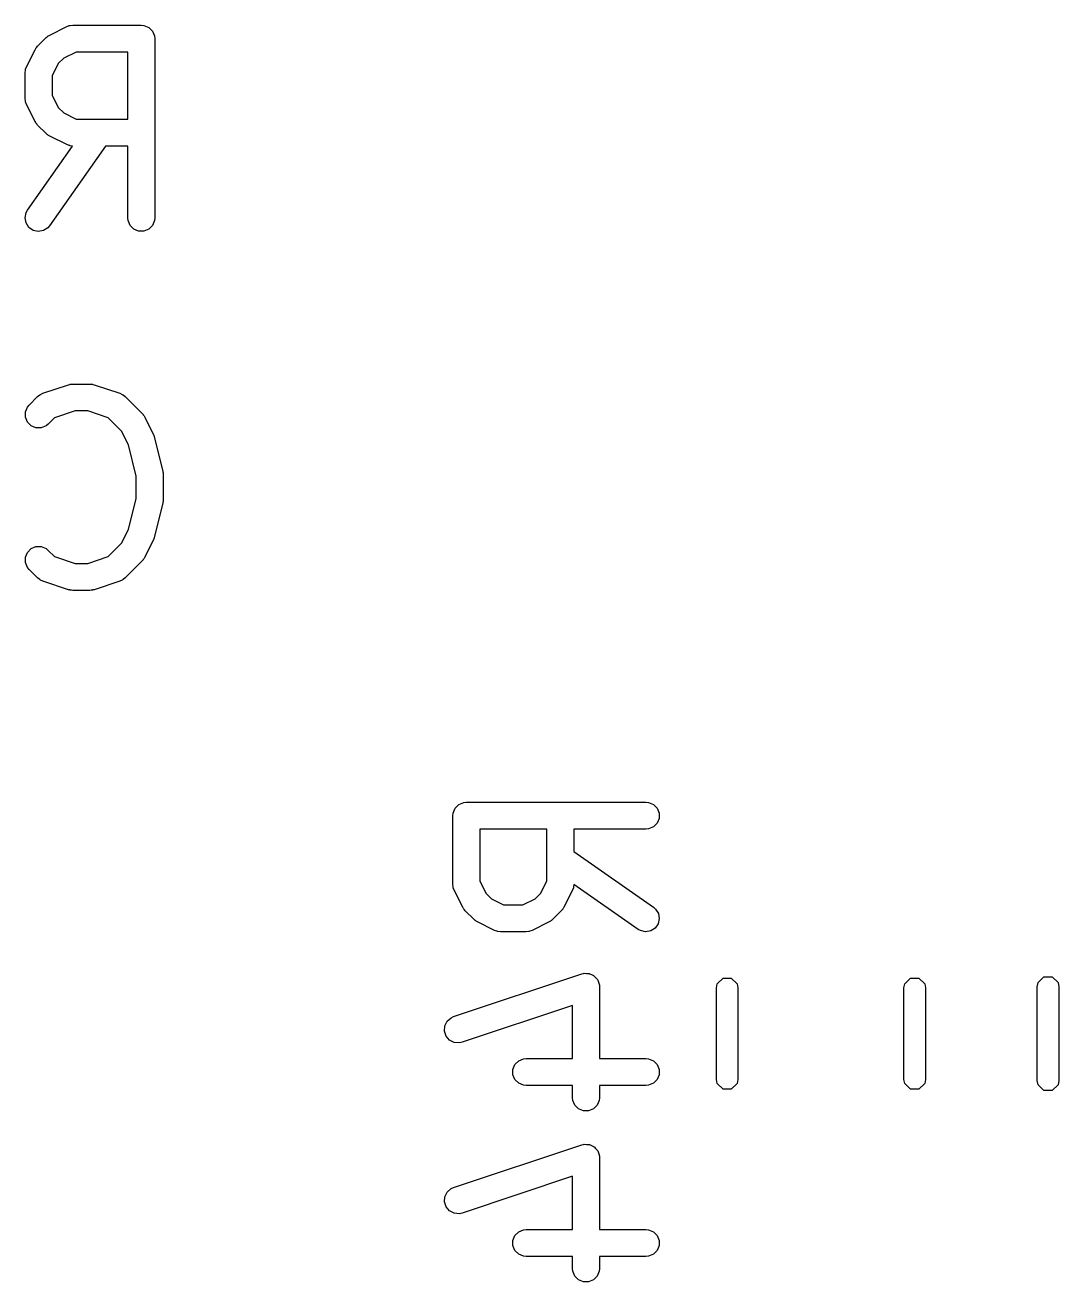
# Model space of a CAD drawing. Header units: inches. Extents: x 1.47 to 5.17, y -6.85 to -1.2.
# Drawn here: x 2.3255 to 2.5522, y -5.2119 to -4.9362 of the extents above; entities that cross this region are included whole.
import ezdxf

# ---------------------------------------------------------------- set-up
doc = ezdxf.new("R2010")
doc.units = ezdxf.units.IN
doc.header["$MEASUREMENT"] = 0
doc.layers.add('B.Silkscreen', color=31, linetype='CONTINUOUS', true_color=0xe8b2a7)

msp = doc.modelspace()

# ---------------------------------------------------------------- linework, layer by layer
at = {"layer": 'B.Silkscreen', "linetype": 'CONTINUOUS'}
for p, q in [((2.33089, -4.9384), (2.33464, -4.93653)), ((2.33464, -4.93653), (2.33518, -4.93632)), ((2.33518, -4.93632), (2.33528, -4.93631)), ((2.33528, -4.93631), (2.33538, -4.93627)), ((2.33538, -4.93627), (2.33596, -4.93621)), ((2.33596, -4.93621), (2.35096, -4.93621)), ((2.35096, -4.93621), (2.35153, -4.93627)), ((2.35153, -4.93627), (2.3526, -4.93671)), ((2.3526, -4.93671), (2.35341, -4.93753)), ((2.35341, -4.93753), (2.35385, -4.93859)), ((2.32806, -4.94105), (2.32825, -4.94083)), ((2.32825, -4.94083), (2.33012, -4.93895)), ((2.33012, -4.93895), (2.33035, -4.93877)), ((2.33035, -4.93877), (2.3304, -4.93871)), ((2.3304, -4.93871), (2.33049, -4.93865)), ((2.33049, -4.93865), (2.33057, -4.93859)), ((2.33057, -4.93859), (2.33064, -4.93856)), ((2.33064, -4.93856), (2.33089, -4.9384)), ((2.35385, -4.93859), (2.35391, -4.93917)), ((2.35391, -4.93917), (2.35391, -4.97854)), ((2.32582, -4.94534), (2.32769, -4.9416)), ((2.32769, -4.9416), (2.32785, -4.94135)), ((2.32785, -4.94135), (2.32788, -4.94128)), ((2.32788, -4.94128), (2.32795, -4.94119)), ((2.32795, -4.94119), (2.328, -4.94111)), ((2.328, -4.94111), (2.32806, -4.94105)), ((2.33396, -4.94347), (2.33276, -4.94466)), ((2.33666, -4.94212), (2.33396, -4.94347)), ((2.348, -4.94212), (2.33666, -4.94212)), ((2.348, -4.95684), (2.348, -4.94212)), ((2.32551, -4.94667), (2.32556, -4.94609)), ((2.32556, -4.94609), (2.3256, -4.94599)), ((2.3256, -4.94599), (2.32561, -4.94589)), ((2.32561, -4.94589), (2.32582, -4.94534)), ((2.33276, -4.94466), (2.33141, -4.94736)), ((2.32551, -4.95229), (2.32551, -4.94667)), ((2.33141, -4.94736), (2.33141, -4.95159)), ((2.33141, -4.95159), (2.33276, -4.95429)), ((2.32556, -4.95287), (2.32551, -4.95229)), ((2.3256, -4.95296), (2.32556, -4.95287)), ((2.32561, -4.95307), (2.3256, -4.95296)), ((2.32582, -4.95361), (2.32561, -4.95307)), ((2.32769, -4.95736), (2.32582, -4.95361)), ((2.33276, -4.95429), (2.33396, -4.95549)), ((2.32785, -4.95761), (2.32769, -4.95736)), ((2.33396, -4.95549), (2.33666, -4.95684)), ((2.33666, -4.95684), (2.348, -4.95684)), ((2.32788, -4.95768), (2.32785, -4.95761)), ((2.32795, -4.95776), (2.32788, -4.95768)), ((2.328, -4.95785), (2.32795, -4.95776)), ((2.32806, -4.9579), (2.328, -4.95785)), ((2.32825, -4.95813), (2.32806, -4.9579)), ((2.33012, -4.96), (2.32825, -4.95813)), ((2.33035, -4.96019), (2.33012, -4.96)), ((2.32604, -4.97684), (2.33591, -4.96274)), ((2.3304, -4.96025), (2.33035, -4.96019)), ((2.33049, -4.9603), (2.3304, -4.96025)), ((2.33057, -4.96037), (2.33049, -4.9603)), ((2.33064, -4.9604), (2.33057, -4.96037)), ((2.33089, -4.96055), (2.33064, -4.9604)), ((2.34312, -4.96274), (2.33088, -4.98023)), ((2.33464, -4.96243), (2.33089, -4.96055)), ((2.33518, -4.96264), (2.33464, -4.96243)), ((2.33528, -4.96264), (2.33518, -4.96264)), ((2.33538, -4.96268), (2.33528, -4.96264)), ((2.33591, -4.96274), (2.33538, -4.96268)), ((2.348, -4.96274), (2.34312, -4.96274)), ((2.348, -4.97854), (2.348, -4.96274)), ((2.32551, -4.97847), (2.32576, -4.97735)), ((2.32571, -4.97961), (2.32551, -4.97847)), ((2.32576, -4.97735), (2.32604, -4.97684)), ((2.34806, -4.97911), (2.348, -4.97854)), ((2.3485, -4.98018), (2.34806, -4.97911)), ((2.35385, -4.97911), (2.35341, -4.98018)), ((2.35391, -4.97854), (2.35385, -4.97911)), ((2.32633, -4.98058), (2.32571, -4.97961)), ((2.32727, -4.98124), (2.32633, -4.98058)), ((2.32839, -4.98149), (2.32727, -4.98124)), ((2.32953, -4.98129), (2.32839, -4.98149)), ((2.3305, -4.98067), (2.32953, -4.98129)), ((2.33088, -4.98023), (2.3305, -4.98067)), ((2.34932, -4.98099), (2.3485, -4.98018)), ((2.35038, -4.98143), (2.34932, -4.98099)), ((2.35153, -4.98143), (2.35038, -4.98143)), ((2.3526, -4.98099), (2.35153, -4.98143)), ((2.35341, -4.98018), (2.3526, -4.98099)), ((2.3294, -5.01698), (2.33502, -5.01511)), ((2.33502, -5.01511), (2.33531, -5.01504)), ((2.33531, -5.01504), (2.33538, -5.01501)), ((2.33538, -5.01501), (2.33549, -5.015)), ((2.33549, -5.015), (2.33559, -5.01498)), ((2.33559, -5.01498), (2.33567, -5.01498)), ((2.33567, -5.01498), (2.33596, -5.01495)), ((2.33596, -5.01495), (2.33971, -5.01495)), ((2.33971, -5.01495), (2.34, -5.01498)), ((2.34, -5.01498), (2.34008, -5.01498)), ((2.34008, -5.01498), (2.34018, -5.015)), ((2.34018, -5.015), (2.34028, -5.01501)), ((2.34028, -5.01501), (2.34036, -5.01504)), ((2.34036, -5.01504), (2.34064, -5.01511)), ((2.34064, -5.01511), (2.34627, -5.01698)), ((2.32637, -5.01957), (2.32825, -5.01769)), ((2.32825, -5.01769), (2.32869, -5.01733)), ((2.32869, -5.01733), (2.32879, -5.01729)), ((2.32879, -5.01729), (2.32887, -5.01722)), ((2.32887, -5.01722), (2.3294, -5.01698)), ((2.34627, -5.01698), (2.34679, -5.01722)), ((2.34679, -5.01722), (2.34687, -5.01729)), ((2.34687, -5.01729), (2.34697, -5.01733)), ((2.34697, -5.01733), (2.34742, -5.01769)), ((2.34742, -5.01769), (2.35117, -5.02144)), ((2.32556, -5.02108), (2.326, -5.02002)), ((2.326, -5.02002), (2.32637, -5.01957)), ((2.32556, -5.02223), (2.32556, -5.02108)), ((2.326, -5.0233), (2.32556, -5.02223)), ((2.32682, -5.02411), (2.326, -5.0233)), ((2.33193, -5.02236), (2.33055, -5.02374)), ((2.33644, -5.02086), (2.33193, -5.02236)), ((2.33923, -5.02086), (2.33644, -5.02086)), ((2.34374, -5.02236), (2.33923, -5.02086)), ((2.34665, -5.02528), (2.34374, -5.02236)), ((2.35117, -5.02144), (2.35135, -5.02167)), ((2.35135, -5.02167), (2.35141, -5.02172)), ((2.35141, -5.02172), (2.35147, -5.02181)), ((2.35147, -5.02181), (2.35154, -5.02189)), ((2.35154, -5.02189), (2.35157, -5.02196)), ((2.35157, -5.02196), (2.35172, -5.02221)), ((2.35172, -5.02221), (2.3536, -5.02596)), ((2.32788, -5.02455), (2.32682, -5.02411)), ((2.32903, -5.02455), (2.32788, -5.02455)), ((2.3301, -5.02411), (2.32903, -5.02455)), ((2.33055, -5.02374), (2.3301, -5.02411)), ((2.34817, -5.02831), (2.34665, -5.02528)), ((2.3536, -5.02596), (2.35361, -5.026)), ((2.35361, -5.026), (2.35363, -5.02602)), ((2.35363, -5.02602), (2.35371, -5.02626)), ((2.35371, -5.02626), (2.3538, -5.0265)), ((2.34988, -5.03514), (2.34817, -5.02831)), ((2.3538, -5.0265), (2.35381, -5.02652)), ((2.35381, -5.02652), (2.35382, -5.02656)), ((2.35382, -5.02656), (2.3557, -5.03406)), ((2.3557, -5.03406), (2.35571, -5.03416)), ((2.35571, -5.03416), (2.35573, -5.0342)), ((2.35573, -5.0342), (2.35575, -5.03442)), ((2.35575, -5.03442), (2.35578, -5.03464)), ((2.34988, -5.04004), (2.34988, -5.03514)), ((2.35578, -5.03464), (2.35577, -5.03468)), ((2.35577, -5.03468), (2.35578, -5.03478)), ((2.35578, -5.03478), (2.35578, -5.0404)), ((2.34817, -5.04687), (2.34988, -5.04004)), ((2.3557, -5.04112), (2.35382, -5.04862)), ((2.35571, -5.04102), (2.3557, -5.04112)), ((2.35573, -5.04098), (2.35571, -5.04102)), ((2.35575, -5.04076), (2.35573, -5.04098)), ((2.35578, -5.04055), (2.35575, -5.04076)), ((2.35578, -5.0404), (2.35577, -5.0405)), ((2.35577, -5.0405), (2.35578, -5.04055)), ((2.34665, -5.0499), (2.34817, -5.04687)), ((2.326, -5.05189), (2.32682, -5.05107)), ((2.32682, -5.05107), (2.32788, -5.05063)), ((2.32788, -5.05063), (2.32903, -5.05063)), ((2.32903, -5.05063), (2.3301, -5.05107)), ((2.3301, -5.05107), (2.33055, -5.05144)), ((2.34374, -5.05282), (2.34665, -5.0499)), ((2.3536, -5.04922), (2.35172, -5.05297)), ((2.35361, -5.04918), (2.3536, -5.04922)), ((2.35363, -5.04916), (2.35361, -5.04918)), ((2.35371, -5.04892), (2.35363, -5.04916)), ((2.3538, -5.04868), (2.35371, -5.04892)), ((2.35381, -5.04866), (2.3538, -5.04868)), ((2.35382, -5.04862), (2.35381, -5.04866)), ((2.32556, -5.05295), (2.326, -5.05189)), ((2.32556, -5.0541), (2.32556, -5.05295)), ((2.33055, -5.05144), (2.33193, -5.05282)), ((2.33193, -5.05282), (2.33644, -5.05432)), ((2.33923, -5.05432), (2.34374, -5.05282)), ((2.35117, -5.05374), (2.34742, -5.05749)), ((2.35135, -5.05351), (2.35117, -5.05374)), ((2.35141, -5.05346), (2.35135, -5.05351)), ((2.35147, -5.05337), (2.35141, -5.05346)), ((2.35154, -5.05329), (2.35147, -5.05337)), ((2.35157, -5.05322), (2.35154, -5.05329)), ((2.35172, -5.05297), (2.35157, -5.05322)), ((2.326, -5.05517), (2.32556, -5.0541)), ((2.32637, -5.05561), (2.326, -5.05517)), ((2.32825, -5.05749), (2.32637, -5.05561)), ((2.33644, -5.05432), (2.33923, -5.05432)), ((2.32869, -5.05786), (2.32825, -5.05749)), ((2.32879, -5.0579), (2.32869, -5.05786)), ((2.32887, -5.05797), (2.32879, -5.0579)), ((2.3294, -5.0582), (2.32887, -5.05797)), ((2.33502, -5.06008), (2.3294, -5.0582)), ((2.34627, -5.0582), (2.34064, -5.06008)), ((2.34679, -5.05797), (2.34627, -5.0582)), ((2.34687, -5.0579), (2.34679, -5.05797)), ((2.34697, -5.05786), (2.34687, -5.0579)), ((2.34742, -5.05749), (2.34697, -5.05786)), ((2.33531, -5.06014), (2.33502, -5.06008)), ((2.33538, -5.06017), (2.33531, -5.06014)), ((2.33549, -5.06018), (2.33538, -5.06017)), ((2.33559, -5.06021), (2.33549, -5.06018)), ((2.33567, -5.0602), (2.33559, -5.06021)), ((2.33596, -5.06023), (2.33567, -5.0602)), ((2.33971, -5.06023), (2.33596, -5.06023)), ((2.34, -5.0602), (2.33971, -5.06023)), ((2.34008, -5.06021), (2.34, -5.0602)), ((2.34018, -5.06018), (2.34008, -5.06021)), ((2.34028, -5.06017), (2.34018, -5.06018)), ((2.34036, -5.06014), (2.34028, -5.06017)), ((2.34064, -5.06008), (2.34036, -5.06014)), ((2.41934, -5.1091), (2.41978, -5.10803)), ((2.41978, -5.10803), (2.4206, -5.10722)), ((2.4206, -5.10722), (2.42166, -5.10678)), ((2.42166, -5.10678), (2.42224, -5.10672)), ((2.42224, -5.10672), (2.46161, -5.10672)), ((2.46161, -5.10672), (2.46218, -5.10678)), ((2.46218, -5.10678), (2.46325, -5.10722)), ((2.46325, -5.10722), (2.46406, -5.10803)), ((2.46406, -5.10803), (2.4645, -5.1091)), ((2.41928, -5.10967), (2.41934, -5.1091)), ((2.41928, -5.12467), (2.41928, -5.10967)), ((2.46406, -5.11131), (2.46325, -5.11213)), ((2.4645, -5.11025), (2.46406, -5.11131)), ((2.4645, -5.1091), (2.4645, -5.11025)), ((2.43991, -5.11263), (2.42519, -5.11263)), ((2.42519, -5.11263), (2.42519, -5.12397)), ((2.43991, -5.12397), (2.43991, -5.11263)), ((2.46161, -5.11263), (2.44581, -5.11263)), ((2.44581, -5.11263), (2.44581, -5.11751)), ((2.46218, -5.11257), (2.46161, -5.11263)), ((2.46325, -5.11213), (2.46218, -5.11257)), ((2.44581, -5.11751), (2.4633, -5.12975)), ((2.41934, -5.12525), (2.41928, -5.12467)), ((2.41938, -5.12535), (2.41934, -5.12525)), ((2.41939, -5.12545), (2.41938, -5.12535)), ((2.4196, -5.12599), (2.41939, -5.12545)), ((2.42519, -5.12397), (2.42654, -5.12667)), ((2.43856, -5.12667), (2.43991, -5.12397)), ((2.44571, -5.12545), (2.4455, -5.12599)), ((2.44576, -5.12525), (2.44571, -5.12535)), ((2.44571, -5.12535), (2.44571, -5.12545)), ((2.44581, -5.12472), (2.44576, -5.12525)), ((2.45991, -5.13459), (2.44581, -5.12472)), ((2.42147, -5.12974), (2.4196, -5.12599)), ((2.42654, -5.12667), (2.42774, -5.12787)), ((2.42774, -5.12787), (2.43043, -5.12922)), ((2.43466, -5.12922), (2.43736, -5.12787)), ((2.43736, -5.12787), (2.43856, -5.12667)), ((2.4455, -5.12599), (2.44363, -5.12974)), ((2.42163, -5.12999), (2.42147, -5.12974)), ((2.42166, -5.13006), (2.42163, -5.12999)), ((2.42172, -5.13014), (2.42166, -5.13006)), ((2.42178, -5.13023), (2.42172, -5.13014)), ((2.42184, -5.13028), (2.42178, -5.13023)), ((2.42202, -5.13051), (2.42184, -5.13028)), ((2.4239, -5.13238), (2.42202, -5.13051)), ((2.43043, -5.12922), (2.43466, -5.12922)), ((2.44307, -5.13051), (2.4412, -5.13238)), ((2.44326, -5.13028), (2.44307, -5.13051)), ((2.44332, -5.13023), (2.44326, -5.13028)), ((2.44337, -5.13014), (2.44332, -5.13023)), ((2.44344, -5.13006), (2.44337, -5.13014)), ((2.44347, -5.12999), (2.44344, -5.13006)), ((2.44363, -5.12974), (2.44347, -5.12999)), ((2.4633, -5.12975), (2.46374, -5.13013)), ((2.46374, -5.13013), (2.46436, -5.1311)), ((2.46436, -5.1311), (2.46456, -5.13223)), ((2.42412, -5.13257), (2.4239, -5.13238)), ((2.42418, -5.13263), (2.42412, -5.13257)), ((2.42427, -5.13268), (2.42418, -5.13263)), ((2.42435, -5.13275), (2.42427, -5.13268)), ((2.42442, -5.13278), (2.42435, -5.13275)), ((2.42467, -5.13294), (2.42442, -5.13278)), ((2.42842, -5.13481), (2.42467, -5.13294)), ((2.44043, -5.13294), (2.43668, -5.13481)), ((2.44068, -5.13278), (2.44043, -5.13294)), ((2.44075, -5.13275), (2.44068, -5.13278)), ((2.44083, -5.13268), (2.44075, -5.13275)), ((2.44092, -5.13263), (2.44083, -5.13268)), ((2.44097, -5.13257), (2.44092, -5.13263)), ((2.4412, -5.13238), (2.44097, -5.13257)), ((2.46431, -5.13336), (2.46365, -5.1343)), ((2.46456, -5.13223), (2.46431, -5.13336)), ((2.42896, -5.13502), (2.42842, -5.13481)), ((2.42906, -5.13503), (2.42896, -5.13502)), ((2.42916, -5.13507), (2.42906, -5.13503)), ((2.42974, -5.13512), (2.42916, -5.13507)), ((2.43536, -5.13512), (2.42974, -5.13512)), ((2.43594, -5.13507), (2.43536, -5.13512)), ((2.43603, -5.13503), (2.43594, -5.13507)), ((2.43614, -5.13502), (2.43603, -5.13503)), ((2.43668, -5.13481), (2.43614, -5.13502)), ((2.46042, -5.13487), (2.45991, -5.13459)), ((2.46154, -5.13512), (2.46042, -5.13487)), ((2.46268, -5.13492), (2.46154, -5.13512)), ((2.46365, -5.1343), (2.46268, -5.13492)), ((2.41943, -5.15374), (2.44755, -5.14437)), ((2.44755, -5.14437), (2.44784, -5.1443)), ((2.44784, -5.1443), (2.44791, -5.14427)), ((2.44791, -5.14427), (2.44797, -5.14427)), ((2.44797, -5.14427), (2.44811, -5.14424)), ((2.44811, -5.14424), (2.44859, -5.14427)), ((2.44859, -5.14427), (2.44906, -5.14427)), ((2.44906, -5.14427), (2.44916, -5.14431)), ((2.44916, -5.14431), (2.44926, -5.14432)), ((2.44926, -5.14432), (2.44969, -5.14453)), ((2.44969, -5.14453), (2.45012, -5.14471)), ((2.45012, -5.14471), (2.4502, -5.14479)), ((2.4502, -5.14479), (2.45029, -5.14484)), ((2.45029, -5.14484), (2.4506, -5.14519)), ((2.4506, -5.14519), (2.45094, -5.14553)), ((2.45094, -5.14553), (2.45098, -5.14563)), ((2.45098, -5.14563), (2.45105, -5.14571)), ((2.45105, -5.14571), (2.4512, -5.14616)), ((2.4512, -5.14616), (2.45138, -5.14659)), ((2.45138, -5.14659), (2.45139, -5.14674)), ((2.45139, -5.14674), (2.45141, -5.1468)), ((2.45141, -5.1468), (2.45141, -5.14688)), ((2.45141, -5.14688), (2.45144, -5.14717)), ((2.45144, -5.14717), (2.45144, -5.16296)), ((2.47707, -5.14745), (2.47725, -5.14655)), ((2.47707, -5.16751), (2.47707, -5.14745)), ((2.47725, -5.14655), (2.47853, -5.14527)), ((2.47853, -5.14527), (2.48033, -5.14527)), ((2.48033, -5.14527), (2.48161, -5.14655)), ((2.48161, -5.14655), (2.48179, -5.14745)), ((2.48179, -5.14745), (2.48179, -5.16751)), ((2.51821, -5.14745), (2.51839, -5.14655)), ((2.51821, -5.16751), (2.51821, -5.14745)), ((2.51839, -5.14655), (2.51967, -5.14527)), ((2.51967, -5.14527), (2.52147, -5.14527)), ((2.52147, -5.14527), (2.52275, -5.14655)), ((2.52275, -5.14655), (2.52293, -5.14745)), ((2.52293, -5.14745), (2.52293, -5.16751)), ((2.54744, -5.14719), (2.54762, -5.14629)), ((2.54744, -5.16777), (2.54744, -5.14719)), ((2.54762, -5.14629), (2.5489, -5.14501)), ((2.5489, -5.14501), (2.55071, -5.14501)), ((2.55071, -5.14501), (2.55199, -5.14629)), ((2.55199, -5.14629), (2.55217, -5.14719)), ((2.55217, -5.14719), (2.55217, -5.16777)), ((2.44553, -5.15127), (2.4213, -5.15934)), ((2.44553, -5.16296), (2.44553, -5.15127)), ((2.41743, -5.15691), (2.41751, -5.15576)), ((2.41751, -5.15576), (2.41803, -5.15473)), ((2.41803, -5.15473), (2.4189, -5.15398)), ((2.4189, -5.15398), (2.41943, -5.15374)), ((2.4178, -5.15801), (2.41743, -5.15691)), ((2.41855, -5.15888), (2.4178, -5.15801)), ((2.41958, -5.15939), (2.41855, -5.15888)), ((2.42073, -5.15947), (2.41958, -5.15939)), ((2.4213, -5.15934), (2.42073, -5.15947)), ((2.43291, -5.16428), (2.43372, -5.16346)), ((2.43372, -5.16346), (2.43478, -5.16302)), ((2.43478, -5.16302), (2.43536, -5.16296)), ((2.43536, -5.16296), (2.44553, -5.16296)), ((2.45144, -5.16296), (2.46161, -5.16296)), ((2.46161, -5.16296), (2.46218, -5.16302)), ((2.46218, -5.16302), (2.46325, -5.16346)), ((2.46325, -5.16346), (2.46406, -5.16428)), ((2.43246, -5.16534), (2.43291, -5.16428)), ((2.43246, -5.16649), (2.43246, -5.16534)), ((2.43291, -5.16756), (2.43246, -5.16649)), ((2.46406, -5.16428), (2.4645, -5.16534)), ((2.4645, -5.16649), (2.46406, -5.16756)), ((2.4645, -5.16534), (2.4645, -5.16649)), ((2.43372, -5.16837), (2.43291, -5.16756)), ((2.43478, -5.16881), (2.43372, -5.16837)), ((2.43536, -5.16887), (2.43478, -5.16881)), ((2.44553, -5.16887), (2.43536, -5.16887)), ((2.44553, -5.17154), (2.44553, -5.16887)), ((2.46161, -5.16887), (2.45144, -5.16887)), ((2.45144, -5.16887), (2.45144, -5.17154)), ((2.46218, -5.16881), (2.46161, -5.16887)), ((2.46325, -5.16837), (2.46218, -5.16881)), ((2.46406, -5.16756), (2.46325, -5.16837)), ((2.47725, -5.16841), (2.47707, -5.16751)), ((2.47853, -5.16969), (2.47725, -5.16841)), ((2.48033, -5.16969), (2.47853, -5.16969)), ((2.48161, -5.16841), (2.48033, -5.16969)), ((2.48179, -5.16751), (2.48161, -5.16841)), ((2.51839, -5.16841), (2.51821, -5.16751)), ((2.51967, -5.16969), (2.51839, -5.16841)), ((2.52147, -5.16969), (2.51967, -5.16969)), ((2.52275, -5.16841), (2.52147, -5.16969)), ((2.52293, -5.16751), (2.52275, -5.16841)), ((2.54762, -5.16867), (2.54744, -5.16777)), ((2.5489, -5.16995), (2.54762, -5.16867)), ((2.55199, -5.16867), (2.55071, -5.16995)), ((2.55217, -5.16777), (2.55199, -5.16867)), ((2.44559, -5.17212), (2.44553, -5.17154)), ((2.44603, -5.17318), (2.44559, -5.17212)), ((2.45138, -5.17212), (2.45094, -5.17318)), ((2.45144, -5.17154), (2.45138, -5.17212)), ((2.55071, -5.16995), (2.5489, -5.16995)), ((2.44684, -5.174), (2.44603, -5.17318)), ((2.44791, -5.17444), (2.44684, -5.174)), ((2.44906, -5.17444), (2.44791, -5.17444)), ((2.45012, -5.174), (2.44906, -5.17444)), ((2.45094, -5.17318), (2.45012, -5.174)), ((2.41943, -5.19124), (2.44755, -5.18186)), ((2.44755, -5.18186), (2.44784, -5.1818)), ((2.44784, -5.1818), (2.44791, -5.18177)), ((2.44791, -5.18177), (2.44797, -5.18177)), ((2.44797, -5.18177), (2.44811, -5.18173)), ((2.44811, -5.18173), (2.44859, -5.18177)), ((2.44859, -5.18177), (2.44906, -5.18177)), ((2.44906, -5.18177), (2.44916, -5.18181)), ((2.44916, -5.18181), (2.44926, -5.18182)), ((2.44926, -5.18182), (2.44969, -5.18203)), ((2.44969, -5.18203), (2.45012, -5.18221)), ((2.45012, -5.18221), (2.4502, -5.18228)), ((2.4502, -5.18228), (2.45029, -5.18233)), ((2.45029, -5.18233), (2.4506, -5.18269)), ((2.4506, -5.18269), (2.45094, -5.18302)), ((2.45094, -5.18302), (2.45098, -5.18312)), ((2.45098, -5.18312), (2.45105, -5.1832)), ((2.45105, -5.1832), (2.4512, -5.18365)), ((2.4512, -5.18365), (2.45138, -5.18409)), ((2.45138, -5.18409), (2.45139, -5.18424)), ((2.45139, -5.18424), (2.45141, -5.1843)), ((2.45141, -5.1843), (2.45141, -5.18437)), ((2.45141, -5.18437), (2.45144, -5.18466)), ((2.45144, -5.18466), (2.45144, -5.20046)), ((2.44553, -5.18876), (2.4213, -5.19684)), ((2.44553, -5.20046), (2.44553, -5.18876)), ((2.41803, -5.19223), (2.4189, -5.19147)), ((2.4189, -5.19147), (2.41943, -5.19124)), ((2.41743, -5.19441), (2.41751, -5.19326)), ((2.4178, -5.1955), (2.41743, -5.19441)), ((2.41751, -5.19326), (2.41803, -5.19223)), ((2.41855, -5.19637), (2.4178, -5.1955)), ((2.41958, -5.19689), (2.41855, -5.19637)), ((2.42073, -5.19697), (2.41958, -5.19689)), ((2.4213, -5.19684), (2.42073, -5.19697)), ((2.43246, -5.20284), (2.43291, -5.20177)), ((2.43291, -5.20177), (2.43372, -5.20096)), ((2.43372, -5.20096), (2.43478, -5.20052)), ((2.43478, -5.20052), (2.43536, -5.20046)), ((2.43536, -5.20046), (2.44553, -5.20046)), ((2.45144, -5.20046), (2.46161, -5.20046)), ((2.46161, -5.20046), (2.46218, -5.20052)), ((2.46218, -5.20052), (2.46325, -5.20096)), ((2.46325, -5.20096), (2.46406, -5.20177)), ((2.46406, -5.20177), (2.4645, -5.20284)), ((2.43246, -5.20399), (2.43246, -5.20284)), ((2.43291, -5.20505), (2.43246, -5.20399)), ((2.43372, -5.20587), (2.43291, -5.20505)), ((2.46406, -5.20505), (2.46325, -5.20587)), ((2.4645, -5.20399), (2.46406, -5.20505)), ((2.4645, -5.20284), (2.4645, -5.20399)), ((2.43478, -5.20631), (2.43372, -5.20587)), ((2.43536, -5.20636), (2.43478, -5.20631)), ((2.44553, -5.20636), (2.43536, -5.20636)), ((2.44553, -5.20904), (2.44553, -5.20636)), ((2.46161, -5.20636), (2.45144, -5.20636)), ((2.45144, -5.20636), (2.45144, -5.20904)), ((2.46218, -5.20631), (2.46161, -5.20636)), ((2.46325, -5.20587), (2.46218, -5.20631)), ((2.44559, -5.20961), (2.44553, -5.20904)), ((2.44603, -5.21068), (2.44559, -5.20961)), ((2.44684, -5.21149), (2.44603, -5.21068)), ((2.45094, -5.21068), (2.45012, -5.21149)), ((2.45138, -5.20961), (2.45094, -5.21068)), ((2.45144, -5.20904), (2.45138, -5.20961)), ((2.44791, -5.21193), (2.44684, -5.21149)), ((2.44906, -5.21193), (2.44791, -5.21193)), ((2.45012, -5.21149), (2.44906, -5.21193))]:
    msp.add_line(p, q, dxfattribs=at)

doc.saveas('drawing.dxf')
